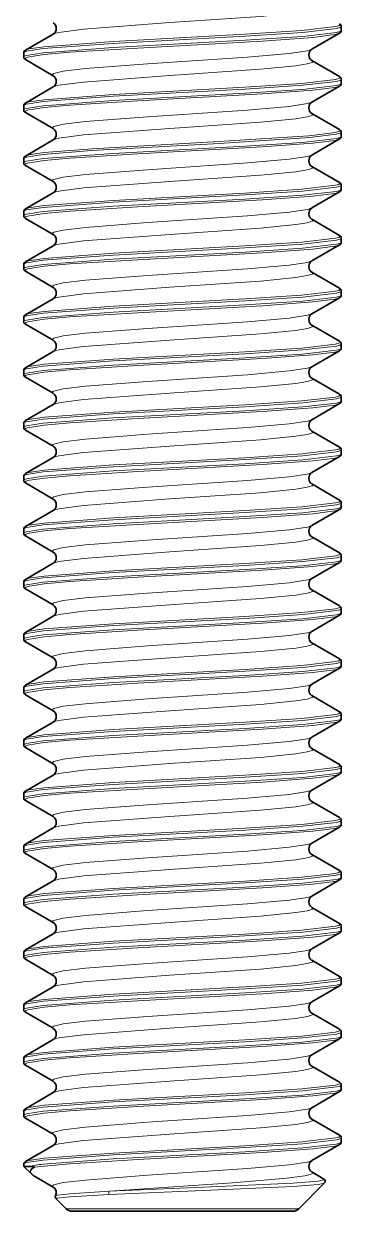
# Model space of a CAD drawing. Extents: x 327 to 941, y 153 to 765.
# Drawn here: x 565 to 568, y 681.17 to 692.39 of the extents above; entities that cross this region are included whole.
import ezdxf

# ---------------------------------------------------------------- set-up
doc = ezdxf.new("R2010")
doc.units = 0

msp = doc.modelspace()

# ---------------------------------------------------------------- linework, layer by layer
at = {"color": 7, "lineweight": 35, "ltscale": 0.007571}
for p, q in [((567.984, 692.302), (567.722, 692.15)), ((567.984, 691.891), (567.722, 692.043)), ((567.984, 691.802), (567.722, 691.65)), ((567.984, 691.391), (567.722, 691.543)), ((567.984, 691.302), (567.722, 691.15)), ((567.984, 690.891), (567.722, 691.043)), ((567.984, 690.802), (567.722, 690.65)), ((565.016, 690.552), (565.278, 690.4)), ((567.984, 690.391), (567.722, 690.543)), ((565.016, 690.052), (565.278, 689.9)), ((567.984, 689.891), (567.722, 690.043)), ((565.016, 689.552), (565.278, 689.4)), ((567.984, 689.391), (567.722, 689.543)), ((565.016, 689.052), (565.278, 688.9)), ((567.984, 688.891), (567.722, 689.043)), ((565.016, 688.552), (565.278, 688.4)), ((567.984, 688.391), (567.722, 688.543)), ((565.016, 688.052), (565.278, 687.9)), ((567.984, 687.891), (567.722, 688.043)), ((565.016, 687.552), (565.278, 687.4)), ((567.984, 687.391), (567.722, 687.543)), ((565.016, 687.052), (565.278, 686.9)), ((567.984, 686.891), (567.722, 687.043)), ((565.016, 686.552), (565.278, 686.4)), ((567.984, 686.391), (567.722, 686.543)), ((565.016, 686.052), (565.278, 685.9)), ((567.984, 685.891), (567.722, 686.043)), ((565.016, 685.552), (565.278, 685.4)), ((567.984, 685.391), (567.722, 685.543)), ((565.016, 685.052), (565.278, 684.9)), ((567.984, 684.891), (567.722, 685.043)), ((565.016, 684.552), (565.278, 684.4)), ((567.984, 684.391), (567.722, 684.543)), ((565.016, 684.052), (565.278, 683.9)), ((567.984, 683.891), (567.722, 684.043)), ((565.016, 683.552), (565.278, 683.4)), ((567.984, 683.391), (567.722, 683.543)), ((565.016, 683.052), (565.278, 682.9)), ((567.984, 682.891), (567.722, 683.043)), ((565.016, 682.552), (565.278, 682.4)), ((567.984, 682.391), (567.722, 682.543)), ((565.016, 682.052), (565.278, 681.9)), ((567.984, 681.891), (567.722, 682.043))]:
    msp.add_line(p, q, dxfattribs=at)
at = {"color": 7, "lineweight": 35, "ltscale": 0.000987244}
for p, q in [((568, 692.326), (568, 692.366)), ((565, 692.076), (565, 692.116)), ((568, 691.826), (568, 691.866)), ((565, 691.576), (565, 691.616)), ((568, 691.326), (568, 691.366)), ((565, 691.076), (565, 691.116)), ((568, 690.826), (568, 690.866)), ((565, 690.576), (565, 690.616))]:
    msp.add_line(p, q, dxfattribs=at)
at = {"color": 7, "lineweight": 35, "ltscale": 0.007572}
for p, q in [((565.016, 692.141), (565.278, 692.293)), ((565.016, 692.052), (565.278, 691.9)), ((565.016, 691.641), (565.278, 691.793)), ((565.016, 691.552), (565.278, 691.4)), ((565.016, 691.141), (565.278, 691.293)), ((565.016, 691.052), (565.278, 690.9)), ((565.016, 690.641), (565.278, 690.793)), ((565.016, 690.141), (565.278, 690.293)), ((565.016, 689.641), (565.278, 689.793)), ((565.016, 689.141), (565.278, 689.293)), ((565.016, 688.641), (565.278, 688.793)), ((565.016, 688.141), (565.278, 688.293)), ((565.016, 687.641), (565.278, 687.793)), ((565.016, 687.141), (565.278, 687.293)), ((565.016, 686.641), (565.278, 686.793)), ((565.016, 686.141), (565.278, 686.293)), ((565.016, 685.641), (565.278, 685.793)), ((565.016, 685.141), (565.278, 685.293)), ((565.016, 684.641), (565.278, 684.793)), ((565.016, 684.141), (565.278, 684.293)), ((565.016, 683.641), (565.278, 683.793)), ((565.016, 683.141), (565.278, 683.293)), ((565.016, 682.641), (565.278, 682.793)), ((565.016, 682.141), (565.278, 682.293)), ((565.016, 681.641), (565.278, 681.793))]:
    msp.add_line(p, q, dxfattribs=at)
at = {"color": 7, "lineweight": 35, "ltscale": 0.00757}
for p, q in [((567.984, 690.302), (567.722, 690.15)), ((567.984, 689.802), (567.722, 689.65)), ((567.984, 689.302), (567.722, 689.15)), ((567.984, 688.802), (567.722, 688.65)), ((567.984, 688.302), (567.722, 688.15)), ((567.984, 687.802), (567.722, 687.65)), ((567.984, 687.302), (567.722, 687.15)), ((567.984, 686.802), (567.722, 686.65)), ((567.984, 686.302), (567.722, 686.15)), ((567.984, 685.802), (567.722, 685.65)), ((567.984, 685.302), (567.722, 685.15)), ((567.984, 684.802), (567.722, 684.65)), ((567.984, 684.302), (567.722, 684.15)), ((567.984, 683.802), (567.722, 683.65)), ((567.984, 683.302), (567.722, 683.15)), ((567.984, 682.802), (567.722, 682.65)), ((567.984, 682.302), (567.722, 682.15)), ((567.984, 681.802), (567.722, 681.65))]:
    msp.add_line(p, q, dxfattribs=at)
at = {"color": 7, "lineweight": 35, "ltscale": 0.000985718}
for p, q in [((568, 690.326), (568, 690.366)), ((565, 690.076), (565, 690.116)), ((568, 689.826), (568, 689.866)), ((565, 689.576), (565, 689.616)), ((568, 689.326), (568, 689.366)), ((565, 689.076), (565, 689.116)), ((568, 688.826), (568, 688.866)), ((565, 688.576), (565, 688.616)), ((568, 688.326), (568, 688.366)), ((565, 688.076), (565, 688.116)), ((568, 687.826), (568, 687.866)), ((565, 687.576), (565, 687.616)), ((568, 687.326), (568, 687.366)), ((565, 687.076), (565, 687.116)), ((568, 686.826), (568, 686.866)), ((565, 686.576), (565, 686.616)), ((568, 686.326), (568, 686.366)), ((565, 686.076), (565, 686.116)), ((568, 685.826), (568, 685.866)), ((565, 685.576), (565, 685.616)), ((568, 685.326), (568, 685.366)), ((565, 685.076), (565, 685.116)), ((568, 684.826), (568, 684.866)), ((565, 684.576), (565, 684.616)), ((568, 684.326), (568, 684.366)), ((565, 684.076), (565, 684.116)), ((568, 683.826), (568, 683.866)), ((565, 683.576), (565, 683.616)), ((568, 683.326), (568, 683.366)), ((565, 683.076), (565, 683.116)), ((568, 682.826), (568, 682.866)), ((565, 682.576), (565, 682.616)), ((568, 682.326), (568, 682.366)), ((565, 682.076), (565, 682.116)), ((568, 681.826), (568, 681.866))]:
    msp.add_line(p, q, dxfattribs=at)
at = {"color": 7, "lineweight": 35, "ltscale": 0.000491333}
msp.add_line((565, 681.596), (565, 681.616), dxfattribs=at)
at = {"color": 7, "lineweight": 35, "ltscale": 0.001141}
msp.add_line((565.046, 681.596), (565, 681.596), dxfattribs=at)
at = {"color": 7, "lineweight": 35, "ltscale": 0.002551}
msp.add_line((565.072, 681.524), (565, 681.596), dxfattribs=at)
at = {"color": 7, "lineweight": 35, "ltscale": 0.000130353}
msp.add_line((565.101, 681.587), (565.097, 681.59), dxfattribs=at)
at = {"color": 7, "lineweight": 13, "ltscale": 0.002306}
msp.add_line((565.193, 681.599), (565.101, 681.587), dxfattribs=at)
at = {"color": 7, "lineweight": 35, "ltscale": 0.00333}
msp.add_line((567.837, 681.476), (567.722, 681.543), dxfattribs=at)
at = {"color": 7, "lineweight": 13, "ltscale": 0.000780697}
msp.add_line((565.102, 681.502), (565.076, 681.521), dxfattribs=at)
at = {"color": 7, "lineweight": 35, "ltscale": 0.005112}
msp.add_line((565.102, 681.502), (565.278, 681.4), dxfattribs=at)
at = {"color": 7, "lineweight": 35, "ltscale": 0.008617}
msp.add_line((567.599, 681.195), (567.843, 681.439), dxfattribs=at)
at = {"color": 7, "lineweight": 13, "ltscale": 0.009292}
msp.add_line((565.807, 681.33), (565.436, 681.309), dxfattribs=at)
at = {"color": 7, "lineweight": 35, "ltscale": 0.003434}
msp.add_line((565.401, 681.195), (565.304, 681.293), dxfattribs=at)
at = {"color": 7, "lineweight": 13, "ltscale": 0.003365}
msp.add_line((565.535, 681.195), (565.401, 681.195), dxfattribs=at)
at = {"color": 7, "lineweight": 13, "ltscale": 0.051595}
msp.add_line((567.599, 681.195), (565.535, 681.195), dxfattribs=at)
at = {"color": 7, "lineweight": 35, "ltscale": 0.003191}
msp.add_line((565.585, 681.172), (565.457, 681.172), dxfattribs=at)
at = {"color": 7, "lineweight": 35, "ltscale": 0.04894}
msp.add_line((567.543, 681.172), (565.585, 681.172), dxfattribs=at)
at = {"color": 7, "lineweight": 13}
for points in [[(565.278, 692.293), (565.291, 692.298), (565.333, 692.309), (565.565, 692.34), (566.38, 692.401), (567.237, 692.46), (567.57, 692.493), (567.679, 692.511), (567.714, 692.521), (567.724, 692.526), (567.728, 692.529), (567.729, 692.531), (567.729, 692.534)], [(568, 692.366), (568, 692.364), (567.999, 692.362), (567.995, 692.359), (567.986, 692.355), (567.955, 692.346), (567.636, 692.309), (567.093, 692.273), (565.845, 692.205), (565.184, 692.156)], [(568, 692.326), (568, 692.324), (567.998, 692.323), (567.995, 692.32), (567.986, 692.316), (567.955, 692.307), (567.635, 692.27), (567.092, 692.234), (565.844, 692.166), (565.184, 692.116)], [(567.99, 692.383), (567.99, 692.381), (567.989, 692.38), (567.985, 692.377), (567.976, 692.372), (567.945, 692.364), (567.628, 692.327), (567.088, 692.291), (565.848, 692.222), (565.192, 692.173)], [(567.984, 692.302), (567.973, 692.297), (567.938, 692.288), (567.732, 692.262), (567.256, 692.227), (566.078, 692.161), (565.436, 692.121), (565.193, 692.099)], [(565.184, 692.156), (565.026, 692.131), (565.005, 692.122), (565.002, 692.119), (565.001, 692.118), (565, 692.116)], [(565.184, 692.116), (565.026, 692.091), (565.005, 692.083), (565.001, 692.08), (565.001, 692.079), (565, 692.076)], [(565.193, 692.099), (565.036, 692.074), (565.015, 692.066), (565.012, 692.063), (565.011, 692.061), (565.01, 692.059)], [(565.192, 692.173), (565.049, 692.152), (565.016, 692.141)], [(565.271, 691.909), (565.272, 691.912), (565.274, 691.915), (565.283, 691.92), (565.374, 691.942), (565.585, 691.967), (566.168, 692.012), (567.113, 692.075), (567.509, 692.11), (567.68, 692.136), (567.722, 692.15)], [(565.278, 691.793), (565.291, 691.798), (565.333, 691.809), (565.565, 691.84), (566.38, 691.901), (567.237, 691.96), (567.57, 691.993), (567.679, 692.011), (567.714, 692.021), (567.724, 692.026), (567.728, 692.029), (567.729, 692.031), (567.729, 692.034)], [(568, 691.866), (568, 691.864), (567.999, 691.862), (567.995, 691.859), (567.986, 691.855), (567.955, 691.846), (567.636, 691.809), (567.093, 691.773), (565.845, 691.705), (565.184, 691.656)], [(567.99, 691.883), (567.99, 691.881), (567.989, 691.88), (567.985, 691.877), (567.976, 691.872), (567.945, 691.864), (567.628, 691.827), (567.088, 691.791), (565.848, 691.722), (565.192, 691.673)], [(568, 691.826), (568, 691.824), (567.998, 691.823), (567.995, 691.82), (567.986, 691.816), (567.955, 691.807), (567.635, 691.77), (567.092, 691.734), (565.844, 691.666), (565.184, 691.616)], [(567.984, 691.802), (567.973, 691.797), (567.938, 691.788), (567.732, 691.762), (567.256, 691.727), (566.078, 691.661), (565.436, 691.621), (565.193, 691.599)], [(565.184, 691.656), (565.026, 691.631), (565.005, 691.622), (565.002, 691.619), (565.001, 691.618), (565, 691.616)], [(565.192, 691.673), (565.049, 691.652), (565.016, 691.641)], [(565.271, 691.409), (565.272, 691.412), (565.274, 691.415), (565.283, 691.42), (565.374, 691.442), (565.585, 691.467), (566.168, 691.512), (567.113, 691.575), (567.509, 691.61), (567.68, 691.636), (567.722, 691.65)], [(565.184, 691.616), (565.026, 691.591), (565.005, 691.583), (565.001, 691.58), (565.001, 691.579), (565, 691.576)], [(565.193, 691.599), (565.036, 691.574), (565.015, 691.566), (565.012, 691.563), (565.011, 691.561), (565.01, 691.559)], [(565.278, 691.293), (565.291, 691.298), (565.333, 691.309), (565.565, 691.34), (566.38, 691.401), (567.237, 691.46), (567.57, 691.493), (567.679, 691.511), (567.714, 691.521), (567.724, 691.526), (567.728, 691.529), (567.729, 691.531), (567.729, 691.534)], [(565.184, 691.156), (565.64, 691.192), (566.845, 691.259), (567.703, 691.315), (567.953, 691.346), (567.985, 691.355), (567.995, 691.359), (567.998, 691.362), (568, 691.364), (568, 691.366)], [(568, 691.326), (568, 691.324), (567.998, 691.323), (567.995, 691.32), (567.986, 691.316), (567.955, 691.307), (567.635, 691.27), (567.092, 691.234), (565.844, 691.166), (565.184, 691.116)], [(565.192, 691.173), (565.645, 691.21), (566.842, 691.277), (567.695, 691.332), (567.943, 691.363), (567.975, 691.372), (567.985, 691.376), (567.988, 691.38), (567.99, 691.381), (567.99, 691.383)], [(567.984, 691.302), (567.973, 691.297), (567.938, 691.288), (567.732, 691.262), (567.256, 691.227), (566.078, 691.161), (565.436, 691.121), (565.193, 691.099)], [(565.184, 691.156), (565.026, 691.131), (565.005, 691.122), (565.002, 691.119), (565, 691.116)], [(565.184, 691.116), (565.026, 691.091), (565.005, 691.083), (565.001, 691.08), (565.001, 691.079), (565, 691.076)], [(565.193, 691.099), (565.036, 691.074), (565.015, 691.066), (565.012, 691.063), (565.011, 691.061), (565.01, 691.059)], [(565.192, 691.173), (565.049, 691.152), (565.016, 691.141)], [(565.271, 690.909), (565.272, 690.912), (565.274, 690.915), (565.283, 690.92), (565.374, 690.942), (565.585, 690.967), (566.168, 691.012), (567.113, 691.075), (567.509, 691.11), (567.68, 691.136), (567.722, 691.15)], [(565.278, 690.793), (565.291, 690.798), (565.333, 690.809), (565.565, 690.84), (566.38, 690.901), (567.237, 690.96), (567.57, 690.993), (567.679, 691.011), (567.714, 691.021), (567.724, 691.026), (567.728, 691.029), (567.729, 691.031), (567.729, 691.034)], [(568, 690.866), (568, 690.864), (567.999, 690.862), (567.995, 690.859), (567.986, 690.855), (567.955, 690.846), (567.636, 690.809), (567.093, 690.773), (565.845, 690.705), (565.184, 690.656)], [(567.99, 690.883), (567.99, 690.881), (567.989, 690.88), (567.985, 690.877), (567.976, 690.872), (567.945, 690.864), (567.628, 690.827), (567.088, 690.791), (565.848, 690.722), (565.192, 690.673)], [(568, 690.826), (568, 690.824), (567.998, 690.823), (567.995, 690.82), (567.986, 690.816), (567.955, 690.807), (567.635, 690.77), (567.092, 690.734), (565.844, 690.666), (565.184, 690.616)], [(567.984, 690.802), (567.973, 690.797), (567.938, 690.788), (567.732, 690.762), (567.256, 690.727), (566.078, 690.661), (565.436, 690.621), (565.193, 690.599)], [(565.184, 690.656), (565.026, 690.631), (565.005, 690.622), (565.002, 690.619), (565.001, 690.618), (565, 690.616)], [(565.184, 690.616), (565.026, 690.591), (565.005, 690.583), (565.001, 690.58), (565.001, 690.579), (565, 690.576)], [(565.192, 690.673), (565.049, 690.652), (565.016, 690.641)], [(565.271, 690.409), (565.272, 690.412), (565.274, 690.415), (565.283, 690.42), (565.374, 690.442), (565.585, 690.467), (566.168, 690.512), (567.113, 690.575), (567.509, 690.61), (567.68, 690.636), (567.722, 690.65)], [(565.193, 690.599), (565.036, 690.574), (565.015, 690.566), (565.012, 690.563), (565.011, 690.561), (565.01, 690.559)], [(565.278, 690.293), (565.291, 690.298), (565.333, 690.309), (565.565, 690.34), (566.38, 690.401), (567.237, 690.46), (567.57, 690.493), (567.679, 690.511), (567.714, 690.521), (567.724, 690.526), (567.728, 690.529), (567.729, 690.531), (567.729, 690.534)], [(568, 690.366), (568, 690.364), (567.999, 690.362), (567.995, 690.359), (567.986, 690.355), (567.955, 690.346), (567.636, 690.309), (567.093, 690.273), (565.845, 690.205), (565.184, 690.156)], [(568, 690.326), (568, 690.324), (567.998, 690.323), (567.995, 690.32), (567.986, 690.316), (567.955, 690.307), (567.635, 690.27), (567.092, 690.234), (565.844, 690.166), (565.184, 690.116)], [(567.99, 690.383), (567.99, 690.381), (567.989, 690.38), (567.985, 690.377), (567.976, 690.372), (567.945, 690.364), (567.628, 690.327), (567.088, 690.291), (565.848, 690.222), (565.192, 690.173)], [(567.984, 690.302), (567.973, 690.297), (567.938, 690.288), (567.732, 690.262), (567.256, 690.227), (566.078, 690.161), (565.436, 690.121), (565.193, 690.099)], [(565.192, 690.173), (565.049, 690.152), (565.016, 690.141)], [(565.184, 690.156), (565.026, 690.131), (565.005, 690.122), (565.002, 690.119), (565.001, 690.118), (565, 690.116)], [(565.184, 690.116), (565.026, 690.091), (565.005, 690.083), (565.001, 690.08), (565.001, 690.079), (565, 690.076)], [(565.193, 690.099), (565.036, 690.074), (565.015, 690.066), (565.012, 690.063), (565.011, 690.061), (565.01, 690.059)], [(565.271, 689.909), (565.272, 689.912), (565.274, 689.915), (565.283, 689.92), (565.374, 689.942), (565.585, 689.967), (566.168, 690.012), (567.113, 690.075), (567.509, 690.11), (567.68, 690.136), (567.722, 690.15)], [(565.278, 689.793), (565.291, 689.798), (565.333, 689.809), (565.565, 689.84), (566.38, 689.901), (567.237, 689.96), (567.57, 689.993), (567.679, 690.011), (567.714, 690.021), (567.724, 690.026), (567.728, 690.029), (567.729, 690.031), (567.729, 690.034)], [(568, 689.866), (568, 689.864), (567.999, 689.862), (567.995, 689.859), (567.986, 689.855), (567.955, 689.846), (567.636, 689.809), (567.093, 689.773), (565.845, 689.705), (565.184, 689.656)], [(567.99, 689.883), (567.99, 689.881), (567.989, 689.88), (567.985, 689.877), (567.976, 689.872), (567.945, 689.864), (567.628, 689.827), (567.088, 689.791), (565.848, 689.722), (565.192, 689.673)], [(568, 689.826), (568, 689.824), (567.998, 689.823), (567.995, 689.82), (567.986, 689.816), (567.955, 689.807), (567.635, 689.77), (567.092, 689.734), (565.844, 689.666), (565.184, 689.616)], [(567.984, 689.802), (567.973, 689.797), (567.938, 689.788), (567.732, 689.762), (567.256, 689.727), (566.078, 689.661), (565.436, 689.621), (565.193, 689.599)], [(565.184, 689.656), (565.026, 689.631), (565.005, 689.622), (565.002, 689.619), (565.001, 689.618), (565, 689.616)], [(565.184, 689.616), (565.026, 689.591), (565.005, 689.583), (565.001, 689.58), (565.001, 689.579), (565, 689.576)], [(565.192, 689.673), (565.049, 689.652), (565.016, 689.641)], [(565.271, 689.409), (565.272, 689.412), (565.274, 689.415), (565.283, 689.42), (565.374, 689.442), (565.585, 689.467), (566.168, 689.512), (567.113, 689.575), (567.509, 689.61), (567.68, 689.636), (567.722, 689.65)], [(565.193, 689.599), (565.036, 689.574), (565.015, 689.566), (565.012, 689.563), (565.011, 689.561), (565.01, 689.559)], [(565.278, 689.293), (565.291, 689.298), (565.333, 689.309), (565.565, 689.34), (566.38, 689.401), (567.237, 689.46), (567.57, 689.493), (567.679, 689.511), (567.714, 689.521), (567.724, 689.526), (567.728, 689.529), (567.729, 689.531), (567.729, 689.534)], [(567.99, 689.383), (567.99, 689.381), (567.989, 689.38), (567.985, 689.377), (567.976, 689.372), (567.945, 689.364), (567.628, 689.327), (567.088, 689.291), (565.848, 689.222), (565.192, 689.173)], [(568, 689.366), (568, 689.364), (567.999, 689.362), (567.995, 689.359), (567.986, 689.355), (567.955, 689.346), (567.636, 689.309), (567.093, 689.273), (565.845, 689.205), (565.184, 689.156)], [(568, 689.326), (568, 689.324), (567.998, 689.323), (567.995, 689.32), (567.986, 689.316), (567.955, 689.307), (567.635, 689.27), (567.092, 689.234), (565.844, 689.166), (565.184, 689.116)], [(567.984, 689.302), (567.973, 689.297), (567.938, 689.288), (567.732, 689.262), (567.256, 689.227), (566.078, 689.161), (565.436, 689.121), (565.193, 689.099)], [(565.192, 689.173), (565.049, 689.152), (565.016, 689.141)], [(565.184, 689.156), (565.026, 689.131), (565.005, 689.122), (565.002, 689.119), (565.001, 689.118), (565, 689.116)], [(565.184, 689.116), (565.026, 689.091), (565.005, 689.083), (565.001, 689.08), (565.001, 689.079), (565, 689.076)], [(565.193, 689.099), (565.036, 689.074), (565.015, 689.066), (565.012, 689.063), (565.011, 689.061), (565.01, 689.059)], [(565.271, 688.909), (565.272, 688.912), (565.274, 688.915), (565.283, 688.92), (565.374, 688.942), (565.585, 688.967), (566.168, 689.012), (567.113, 689.075), (567.509, 689.11), (567.68, 689.136), (567.722, 689.15)], [(565.278, 688.793), (565.291, 688.798), (565.333, 688.809), (565.565, 688.84), (566.38, 688.901), (567.237, 688.96), (567.57, 688.993), (567.679, 689.011), (567.714, 689.021), (567.724, 689.026), (567.728, 689.029), (567.729, 689.031), (567.729, 689.034)], [(568, 688.866), (568, 688.864), (567.999, 688.862), (567.995, 688.859), (567.986, 688.855), (567.955, 688.846), (567.636, 688.809), (567.093, 688.773), (565.845, 688.705), (565.184, 688.656)], [(568, 688.826), (568, 688.824), (567.998, 688.823), (567.995, 688.82), (567.986, 688.816), (567.955, 688.807), (567.635, 688.77), (567.092, 688.734), (565.844, 688.666), (565.184, 688.616)], [(567.99, 688.883), (567.99, 688.881), (567.989, 688.88), (567.985, 688.877), (567.976, 688.872), (567.945, 688.864), (567.628, 688.827), (567.088, 688.791), (565.848, 688.722), (565.192, 688.673)], [(567.984, 688.802), (567.973, 688.797), (567.938, 688.788), (567.732, 688.762), (567.256, 688.727), (566.078, 688.661), (565.436, 688.621), (565.193, 688.599)], [(565.184, 688.656), (565.026, 688.631), (565.005, 688.622), (565.002, 688.619), (565.001, 688.618), (565, 688.616)], [(565.184, 688.616), (565.026, 688.591), (565.005, 688.583), (565.001, 688.58), (565.001, 688.579), (565, 688.576)], [(565.193, 688.599), (565.036, 688.574), (565.015, 688.566), (565.012, 688.563), (565.011, 688.561), (565.01, 688.559)], [(565.192, 688.673), (565.049, 688.652), (565.016, 688.641)], [(565.271, 688.409), (565.272, 688.412), (565.274, 688.415), (565.283, 688.42), (565.374, 688.442), (565.585, 688.467), (566.168, 688.512), (567.113, 688.575), (567.509, 688.61), (567.68, 688.636), (567.722, 688.65)], [(565.278, 688.293), (565.291, 688.298), (565.333, 688.309), (565.565, 688.34), (566.38, 688.401), (567.237, 688.46), (567.57, 688.493), (567.679, 688.511), (567.714, 688.521), (567.724, 688.526), (567.728, 688.529), (567.729, 688.531), (567.729, 688.534)], [(567.99, 688.383), (567.99, 688.381), (567.989, 688.38), (567.985, 688.377), (567.976, 688.372), (567.945, 688.364), (567.628, 688.327), (567.088, 688.291), (565.848, 688.222), (565.192, 688.173)], [(568, 688.366), (568, 688.364), (567.999, 688.362), (567.995, 688.359), (567.986, 688.355), (567.955, 688.346), (567.636, 688.309), (567.093, 688.273), (565.845, 688.205), (565.184, 688.156)], [(568, 688.326), (568, 688.324), (567.998, 688.323), (567.995, 688.32), (567.986, 688.316), (567.955, 688.307), (567.635, 688.27), (567.092, 688.234), (565.844, 688.166), (565.184, 688.116)], [(567.984, 688.302), (567.973, 688.297), (567.938, 688.288), (567.732, 688.262), (567.256, 688.227), (566.078, 688.161), (565.436, 688.121), (565.193, 688.099)], [(565.184, 688.156), (565.026, 688.131), (565.005, 688.122), (565.002, 688.119), (565.001, 688.118), (565, 688.116)], [(565.192, 688.173), (565.049, 688.152), (565.016, 688.141)], [(565.271, 687.909), (565.272, 687.912), (565.274, 687.915), (565.283, 687.92), (565.374, 687.942), (565.585, 687.967), (566.168, 688.012), (567.113, 688.075), (567.509, 688.11), (567.68, 688.136), (567.722, 688.15)], [(565.184, 688.116), (565.026, 688.091), (565.005, 688.083), (565.001, 688.08), (565.001, 688.079), (565, 688.076)], [(565.193, 688.099), (565.036, 688.074), (565.015, 688.066), (565.012, 688.063), (565.011, 688.061), (565.01, 688.059)], [(565.278, 687.793), (565.291, 687.798), (565.333, 687.809), (565.565, 687.84), (566.38, 687.901), (567.237, 687.96), (567.57, 687.993), (567.679, 688.011), (567.714, 688.021), (567.724, 688.026), (567.728, 688.029), (567.729, 688.031), (567.729, 688.034)], [(568, 687.866), (568, 687.864), (567.999, 687.862), (567.995, 687.859), (567.986, 687.855), (567.955, 687.846), (567.636, 687.809), (567.093, 687.773), (565.845, 687.705), (565.184, 687.656)], [(568, 687.826), (568, 687.824), (567.998, 687.823), (567.995, 687.82), (567.986, 687.816), (567.955, 687.807), (567.635, 687.77), (567.092, 687.734), (565.844, 687.666), (565.184, 687.616)], [(567.99, 687.883), (567.99, 687.881), (567.989, 687.88), (567.985, 687.877), (567.976, 687.872), (567.945, 687.864), (567.628, 687.827), (567.088, 687.791), (565.848, 687.722), (565.192, 687.673)], [(567.984, 687.802), (567.973, 687.797), (567.938, 687.788), (567.732, 687.762), (567.256, 687.727), (566.078, 687.661), (565.436, 687.621), (565.193, 687.599)], [(565.184, 687.656), (565.026, 687.631), (565.005, 687.622), (565.002, 687.619), (565.001, 687.618), (565, 687.616)], [(565.184, 687.616), (565.026, 687.591), (565.005, 687.583), (565.001, 687.58), (565.001, 687.579), (565, 687.576)], [(565.193, 687.599), (565.036, 687.574), (565.015, 687.566), (565.012, 687.563), (565.011, 687.561), (565.01, 687.559)], [(565.192, 687.673), (565.049, 687.652), (565.016, 687.641)], [(565.271, 687.409), (565.272, 687.412), (565.274, 687.415), (565.283, 687.42), (565.374, 687.442), (565.585, 687.467), (566.168, 687.512), (567.113, 687.575), (567.509, 687.61), (567.68, 687.636), (567.722, 687.65)], [(565.278, 687.293), (565.291, 687.298), (565.333, 687.309), (565.565, 687.34), (566.38, 687.401), (567.237, 687.46), (567.57, 687.493), (567.679, 687.511), (567.714, 687.521), (567.724, 687.526), (567.728, 687.529), (567.729, 687.531), (567.729, 687.534)], [(568, 687.366), (568, 687.364), (567.999, 687.362), (567.995, 687.359), (567.986, 687.355), (567.955, 687.346), (567.636, 687.309), (567.093, 687.273), (565.845, 687.205), (565.184, 687.156)], [(567.99, 687.383), (567.99, 687.381), (567.989, 687.38), (567.985, 687.377), (567.976, 687.372), (567.945, 687.364), (567.628, 687.327), (567.088, 687.291), (565.848, 687.222), (565.192, 687.173)], [(568, 687.326), (568, 687.324), (567.998, 687.323), (567.995, 687.32), (567.986, 687.316), (567.955, 687.307), (567.635, 687.27), (567.092, 687.234), (565.844, 687.166), (565.184, 687.116)], [(567.984, 687.302), (567.973, 687.297), (567.938, 687.288), (567.732, 687.262), (567.256, 687.227), (566.078, 687.161), (565.436, 687.121), (565.193, 687.099)], [(565.184, 687.156), (565.026, 687.131), (565.005, 687.122), (565.002, 687.119), (565.001, 687.118), (565, 687.116)], [(565.192, 687.173), (565.049, 687.152), (565.016, 687.141)], [(565.271, 686.909), (565.272, 686.912), (565.274, 686.915), (565.283, 686.92), (565.374, 686.942), (565.585, 686.967), (566.168, 687.012), (567.113, 687.075), (567.509, 687.11), (567.68, 687.136), (567.722, 687.15)], [(565.184, 687.116), (565.026, 687.091), (565.005, 687.083), (565.001, 687.08), (565.001, 687.079), (565, 687.076)], [(565.193, 687.099), (565.036, 687.074), (565.015, 687.066), (565.012, 687.063), (565.011, 687.061), (565.01, 687.059)], [(565.278, 686.793), (565.291, 686.798), (565.333, 686.809), (565.565, 686.84), (566.38, 686.901), (567.237, 686.96), (567.57, 686.993), (567.679, 687.011), (567.714, 687.021), (567.724, 687.026), (567.728, 687.029), (567.729, 687.031), (567.729, 687.034)], [(568, 686.866), (568, 686.864), (567.999, 686.862), (567.995, 686.859), (567.986, 686.855), (567.955, 686.846), (567.636, 686.809), (567.093, 686.773), (565.845, 686.705), (565.184, 686.656)], [(568, 686.826), (568, 686.824), (567.998, 686.823), (567.995, 686.82), (567.986, 686.816), (567.955, 686.807), (567.635, 686.77), (567.092, 686.734), (565.844, 686.666), (565.184, 686.616)], [(567.99, 686.883), (567.99, 686.881), (567.989, 686.88), (567.985, 686.877), (567.976, 686.872), (567.945, 686.864), (567.628, 686.827), (567.088, 686.791), (565.848, 686.722), (565.192, 686.673)], [(567.984, 686.802), (567.973, 686.797), (567.938, 686.788), (567.732, 686.762), (567.256, 686.727), (566.078, 686.661), (565.436, 686.621), (565.193, 686.599)], [(565.184, 686.656), (565.026, 686.631), (565.005, 686.622), (565.002, 686.619), (565.001, 686.618), (565, 686.616)], [(565.184, 686.616), (565.026, 686.591), (565.005, 686.583), (565.001, 686.58), (565.001, 686.579), (565, 686.576)], [(565.193, 686.599), (565.036, 686.574), (565.015, 686.566), (565.012, 686.563), (565.011, 686.561), (565.01, 686.559)], [(565.192, 686.673), (565.049, 686.652), (565.016, 686.641)], [(565.271, 686.409), (565.272, 686.412), (565.274, 686.415), (565.283, 686.42), (565.374, 686.442), (565.585, 686.467), (566.168, 686.512), (567.113, 686.575), (567.509, 686.61), (567.68, 686.636), (567.722, 686.65)], [(565.278, 686.293), (565.291, 686.298), (565.333, 686.309), (565.565, 686.34), (566.38, 686.401), (567.237, 686.46), (567.57, 686.493), (567.679, 686.511), (567.714, 686.521), (567.724, 686.526), (567.728, 686.529), (567.729, 686.531), (567.729, 686.534)], [(568, 686.366), (568, 686.364), (567.999, 686.362), (567.995, 686.359), (567.986, 686.355), (567.955, 686.346), (567.636, 686.309), (567.093, 686.273), (565.845, 686.205), (565.184, 686.156)], [(567.99, 686.383), (567.99, 686.381), (567.989, 686.38), (567.985, 686.377), (567.976, 686.372), (567.945, 686.364), (567.628, 686.327), (567.088, 686.291), (565.848, 686.222), (565.192, 686.173)], [(568, 686.326), (568, 686.324), (567.998, 686.323), (567.995, 686.32), (567.986, 686.316), (567.955, 686.307), (567.635, 686.27), (567.092, 686.234), (565.844, 686.166), (565.184, 686.116)], [(567.984, 686.302), (567.973, 686.297), (567.938, 686.288), (567.732, 686.262), (567.256, 686.227), (566.078, 686.161), (565.436, 686.121), (565.193, 686.099)], [(565.184, 686.156), (565.026, 686.131), (565.005, 686.122), (565.002, 686.119), (565.001, 686.118), (565, 686.116)], [(565.192, 686.173), (565.049, 686.152), (565.016, 686.141)], [(565.271, 685.909), (565.272, 685.912), (565.274, 685.915), (565.283, 685.92), (565.374, 685.942), (565.585, 685.967), (566.168, 686.012), (567.113, 686.075), (567.509, 686.11), (567.68, 686.136), (567.722, 686.15)], [(565.184, 686.116), (565.026, 686.091), (565.005, 686.083), (565.001, 686.08), (565.001, 686.079), (565, 686.076)], [(565.193, 686.099), (565.036, 686.074), (565.015, 686.066), (565.012, 686.063), (565.011, 686.061), (565.01, 686.059)], [(565.278, 685.793), (565.291, 685.798), (565.333, 685.809), (565.565, 685.84), (566.38, 685.901), (567.237, 685.96), (567.57, 685.993), (567.679, 686.011), (567.714, 686.021), (567.724, 686.026), (567.728, 686.029), (567.729, 686.031), (567.729, 686.034)], [(568, 685.866), (568, 685.864), (567.999, 685.862), (567.995, 685.859), (567.986, 685.855), (567.955, 685.846), (567.636, 685.809), (567.093, 685.773), (565.845, 685.705), (565.184, 685.656)], [(568, 685.826), (568, 685.824), (567.998, 685.823), (567.995, 685.82), (567.986, 685.816), (567.955, 685.807), (567.635, 685.77), (567.092, 685.734), (565.844, 685.666), (565.184, 685.616)], [(567.99, 685.883), (567.99, 685.881), (567.989, 685.88), (567.985, 685.877), (567.976, 685.872), (567.945, 685.864), (567.628, 685.827), (567.088, 685.791), (565.848, 685.722), (565.192, 685.673)], [(567.984, 685.802), (567.973, 685.797), (567.938, 685.788), (567.732, 685.762), (567.256, 685.727), (566.078, 685.661), (565.436, 685.621), (565.193, 685.599)], [(565.184, 685.656), (565.026, 685.631), (565.005, 685.622), (565.002, 685.619), (565.001, 685.618), (565, 685.616)], [(565.184, 685.616), (565.026, 685.591), (565.005, 685.583), (565.001, 685.58), (565.001, 685.579), (565, 685.576)], [(565.193, 685.599), (565.036, 685.574), (565.015, 685.566), (565.012, 685.563), (565.011, 685.561), (565.01, 685.559)], [(565.192, 685.673), (565.049, 685.652), (565.016, 685.641)], [(565.271, 685.409), (565.272, 685.412), (565.274, 685.415), (565.283, 685.42), (565.374, 685.442), (565.585, 685.467), (566.168, 685.512), (567.113, 685.575), (567.509, 685.61), (567.68, 685.636), (567.722, 685.65)], [(565.278, 685.293), (565.291, 685.298), (565.333, 685.309), (565.565, 685.34), (566.38, 685.401), (567.237, 685.46), (567.57, 685.493), (567.679, 685.511), (567.714, 685.521), (567.724, 685.526), (567.728, 685.529), (567.729, 685.531), (567.729, 685.534)], [(568, 685.366), (568, 685.364), (567.999, 685.362), (567.995, 685.359), (567.986, 685.355), (567.955, 685.346), (567.636, 685.309), (567.093, 685.273), (565.845, 685.205), (565.184, 685.156)], [(567.99, 685.383), (567.99, 685.381), (567.989, 685.38), (567.985, 685.377), (567.976, 685.372), (567.945, 685.364), (567.628, 685.327), (567.088, 685.291), (565.848, 685.222), (565.192, 685.173)], [(568, 685.326), (568, 685.324), (567.998, 685.323), (567.995, 685.32), (567.986, 685.316), (567.955, 685.307), (567.635, 685.27), (567.092, 685.234), (565.844, 685.166), (565.184, 685.116)], [(567.984, 685.302), (567.973, 685.297), (567.938, 685.288), (567.732, 685.262), (567.256, 685.227), (566.078, 685.161), (565.436, 685.121), (565.193, 685.099)], [(565.184, 685.156), (565.026, 685.131), (565.005, 685.122), (565.002, 685.119), (565.001, 685.118), (565, 685.116)], [(565.192, 685.173), (565.049, 685.152), (565.016, 685.141)], [(565.271, 684.909), (565.272, 684.912), (565.274, 684.915), (565.283, 684.92), (565.374, 684.942), (565.585, 684.967), (566.168, 685.012), (567.113, 685.075), (567.509, 685.11), (567.68, 685.136), (567.722, 685.15)], [(565.184, 685.116), (565.026, 685.091), (565.005, 685.083), (565.001, 685.08), (565.001, 685.079), (565, 685.076)], [(565.193, 685.099), (565.036, 685.074), (565.015, 685.066), (565.012, 685.063), (565.011, 685.061), (565.01, 685.059)], [(565.278, 684.793), (565.291, 684.798), (565.333, 684.809), (565.565, 684.84), (566.38, 684.901), (567.237, 684.96), (567.57, 684.993), (567.679, 685.011), (567.714, 685.021), (567.724, 685.026), (567.728, 685.029), (567.729, 685.031), (567.729, 685.034)], [(568, 684.866), (568, 684.864), (567.999, 684.862), (567.995, 684.859), (567.986, 684.855), (567.955, 684.846), (567.636, 684.809), (567.093, 684.773), (565.845, 684.705), (565.184, 684.656)], [(568, 684.826), (568, 684.824), (567.998, 684.823), (567.995, 684.82), (567.986, 684.816), (567.955, 684.807), (567.635, 684.77), (567.092, 684.734), (565.844, 684.666), (565.184, 684.616)], [(567.99, 684.883), (567.99, 684.881), (567.989, 684.88), (567.985, 684.877), (567.976, 684.872), (567.945, 684.864), (567.628, 684.827), (567.088, 684.791), (565.848, 684.722), (565.192, 684.673)], [(567.984, 684.802), (567.973, 684.797), (567.938, 684.788), (567.732, 684.762), (567.256, 684.727), (566.078, 684.661), (565.436, 684.621), (565.193, 684.599)], [(565.192, 684.673), (565.049, 684.652), (565.016, 684.641)], [(565.184, 684.656), (565.026, 684.631), (565.005, 684.622), (565.002, 684.619), (565.001, 684.618), (565, 684.616)], [(565.184, 684.616), (565.026, 684.591), (565.005, 684.583), (565.001, 684.58), (565.001, 684.579), (565, 684.576)], [(565.193, 684.599), (565.036, 684.574), (565.015, 684.566), (565.012, 684.563), (565.011, 684.561), (565.01, 684.559)], [(565.271, 684.409), (565.272, 684.412), (565.274, 684.415), (565.283, 684.42), (565.374, 684.442), (565.585, 684.467), (566.168, 684.512), (567.113, 684.575), (567.509, 684.61), (567.68, 684.636), (567.722, 684.65)], [(565.278, 684.293), (565.291, 684.298), (565.333, 684.309), (565.565, 684.34), (566.38, 684.401), (567.237, 684.46), (567.57, 684.493), (567.679, 684.511), (567.714, 684.521), (567.724, 684.526), (567.728, 684.529), (567.729, 684.531), (567.729, 684.534)], [(568, 684.366), (568, 684.364), (567.999, 684.362), (567.995, 684.359), (567.986, 684.355), (567.955, 684.346), (567.636, 684.309), (567.093, 684.273), (565.845, 684.205), (565.184, 684.156)], [(567.99, 684.383), (567.99, 684.381), (567.989, 684.38), (567.985, 684.377), (567.976, 684.372), (567.945, 684.364), (567.628, 684.327), (567.088, 684.291), (565.848, 684.222), (565.192, 684.173)], [(568, 684.326), (568, 684.324), (567.998, 684.323), (567.995, 684.32), (567.986, 684.316), (567.955, 684.307), (567.635, 684.27), (567.092, 684.234), (565.844, 684.166), (565.184, 684.116)], [(567.984, 684.302), (567.973, 684.297), (567.938, 684.288), (567.732, 684.262), (567.256, 684.227), (566.078, 684.161), (565.436, 684.121), (565.193, 684.099)], [(565.184, 684.156), (565.026, 684.131), (565.005, 684.122), (565.002, 684.119), (565.001, 684.118), (565, 684.116)], [(565.184, 684.116), (565.026, 684.091), (565.005, 684.083), (565.001, 684.08), (565.001, 684.079), (565, 684.076)], [(565.192, 684.173), (565.049, 684.152), (565.016, 684.141)], [(565.271, 683.909), (565.272, 683.912), (565.274, 683.915), (565.283, 683.92), (565.374, 683.942), (565.585, 683.967), (566.168, 684.012), (567.113, 684.075), (567.509, 684.11), (567.68, 684.136), (567.722, 684.15)], [(565.193, 684.099), (565.036, 684.074), (565.015, 684.066), (565.012, 684.063), (565.011, 684.061), (565.01, 684.059)], [(565.278, 683.793), (565.291, 683.798), (565.333, 683.809), (565.565, 683.84), (566.38, 683.901), (567.237, 683.96), (567.57, 683.993), (567.679, 684.011), (567.714, 684.021), (567.724, 684.026), (567.728, 684.029), (567.729, 684.031), (567.729, 684.034)], [(568, 683.866), (568, 683.864), (567.999, 683.862), (567.995, 683.859), (567.986, 683.855), (567.955, 683.846), (567.636, 683.809), (567.093, 683.773), (565.845, 683.705), (565.184, 683.656)], [(568, 683.826), (568, 683.824), (567.998, 683.823), (567.995, 683.82), (567.986, 683.816), (567.955, 683.807), (567.635, 683.77), (567.092, 683.734), (565.844, 683.666), (565.184, 683.616)], [(567.99, 683.883), (567.99, 683.881), (567.989, 683.88), (567.985, 683.877), (567.976, 683.872), (567.945, 683.864), (567.628, 683.827), (567.088, 683.791), (565.848, 683.722), (565.192, 683.673)], [(567.984, 683.802), (567.973, 683.797), (567.938, 683.788), (567.732, 683.762), (567.256, 683.727), (566.078, 683.661), (565.436, 683.621), (565.193, 683.599)], [(565.192, 683.673), (565.049, 683.652), (565.016, 683.641)], [(565.184, 683.656), (565.026, 683.631), (565.005, 683.622), (565.002, 683.619), (565.001, 683.618), (565, 683.616)], [(565.184, 683.616), (565.026, 683.591), (565.005, 683.583), (565.001, 683.58), (565.001, 683.579), (565, 683.576)], [(565.193, 683.599), (565.036, 683.574), (565.015, 683.566), (565.012, 683.563), (565.011, 683.561), (565.01, 683.559)], [(565.271, 683.409), (565.272, 683.412), (565.274, 683.415), (565.283, 683.42), (565.374, 683.442), (565.585, 683.467), (566.168, 683.512), (567.113, 683.575), (567.509, 683.61), (567.68, 683.636), (567.722, 683.65)], [(565.278, 683.293), (565.291, 683.298), (565.333, 683.309), (565.565, 683.34), (566.38, 683.401), (567.237, 683.46), (567.57, 683.493), (567.679, 683.511), (567.714, 683.521), (567.724, 683.526), (567.728, 683.529), (567.729, 683.531), (567.729, 683.534)], [(568, 683.366), (568, 683.364), (567.999, 683.362), (567.995, 683.359), (567.986, 683.355), (567.955, 683.346), (567.636, 683.309), (567.093, 683.273), (565.845, 683.205), (565.184, 683.156)], [(568, 683.326), (568, 683.324), (567.998, 683.323), (567.995, 683.32), (567.986, 683.316), (567.955, 683.307), (567.635, 683.27), (567.092, 683.234), (565.844, 683.166), (565.184, 683.116)], [(567.99, 683.383), (567.99, 683.381), (567.989, 683.38), (567.985, 683.377), (567.976, 683.372), (567.945, 683.364), (567.628, 683.327), (567.088, 683.291), (565.848, 683.222), (565.192, 683.173)], [(567.984, 683.302), (567.973, 683.297), (567.938, 683.288), (567.732, 683.262), (567.256, 683.227), (566.078, 683.161), (565.436, 683.121), (565.193, 683.099)], [(565.184, 683.156), (565.026, 683.131), (565.005, 683.122), (565.002, 683.119), (565.001, 683.118), (565, 683.116)], [(565.184, 683.116), (565.026, 683.091), (565.005, 683.083), (565.001, 683.08), (565.001, 683.079), (565, 683.076)], [(565.192, 683.173), (565.049, 683.152), (565.016, 683.141)], [(565.271, 682.909), (565.272, 682.912), (565.274, 682.915), (565.283, 682.92), (565.374, 682.942), (565.585, 682.967), (566.168, 683.012), (567.113, 683.075), (567.509, 683.11), (567.68, 683.136), (567.722, 683.15)], [(565.193, 683.099), (565.036, 683.074), (565.015, 683.066), (565.012, 683.063), (565.011, 683.061), (565.01, 683.059)], [(565.278, 682.793), (565.291, 682.798), (565.333, 682.809), (565.565, 682.84), (566.38, 682.901), (567.237, 682.96), (567.57, 682.993), (567.679, 683.011), (567.714, 683.021), (567.724, 683.026), (567.728, 683.029), (567.729, 683.031), (567.729, 683.034)], [(567.99, 682.883), (567.99, 682.881), (567.989, 682.88), (567.985, 682.877), (567.976, 682.872), (567.945, 682.864), (567.628, 682.827), (567.088, 682.791), (565.848, 682.722), (565.192, 682.673)], [(568, 682.866), (568, 682.864), (567.999, 682.862), (567.995, 682.859), (567.986, 682.855), (567.955, 682.846), (567.636, 682.809), (567.093, 682.773), (565.845, 682.705), (565.184, 682.656)], [(568, 682.826), (568, 682.824), (567.998, 682.823), (567.995, 682.82), (567.986, 682.816), (567.955, 682.807), (567.635, 682.77), (567.092, 682.734), (565.844, 682.666), (565.184, 682.616)], [(567.984, 682.802), (567.973, 682.797), (567.938, 682.788), (567.732, 682.762), (567.256, 682.727), (566.078, 682.661), (565.436, 682.621), (565.193, 682.599)], [(565.184, 682.656), (565.026, 682.631), (565.005, 682.622), (565.002, 682.619), (565.001, 682.618), (565, 682.616)], [(565.192, 682.673), (565.049, 682.652), (565.016, 682.641)], [(565.184, 682.616), (565.026, 682.591), (565.005, 682.583), (565.001, 682.58), (565.001, 682.579), (565, 682.576)], [(565.193, 682.599), (565.036, 682.574), (565.015, 682.566), (565.012, 682.563), (565.011, 682.561), (565.01, 682.559)], [(565.271, 682.409), (565.272, 682.412), (565.274, 682.415), (565.283, 682.42), (565.374, 682.442), (565.585, 682.467), (566.168, 682.512), (567.113, 682.575), (567.509, 682.61), (567.68, 682.636), (567.722, 682.65)], [(565.278, 682.293), (565.291, 682.298), (565.333, 682.309), (565.565, 682.34), (566.38, 682.401), (567.237, 682.46), (567.57, 682.493), (567.679, 682.511), (567.714, 682.521), (567.724, 682.526), (567.728, 682.529), (567.729, 682.531), (567.729, 682.534)], [(568, 682.366), (568, 682.364), (567.999, 682.362), (567.995, 682.359), (567.986, 682.355), (567.955, 682.346), (567.636, 682.309), (567.093, 682.273), (565.845, 682.205), (565.184, 682.156)], [(568, 682.326), (568, 682.324), (567.998, 682.323), (567.995, 682.32), (567.986, 682.316), (567.955, 682.307), (567.635, 682.27), (567.092, 682.234), (565.844, 682.166), (565.184, 682.116)], [(567.99, 682.383), (567.99, 682.381), (567.989, 682.38), (567.985, 682.377), (567.976, 682.372), (567.945, 682.364), (567.628, 682.327), (567.088, 682.291), (565.848, 682.222), (565.192, 682.173)], [(567.984, 682.302), (567.973, 682.297), (567.938, 682.288), (567.732, 682.262), (567.256, 682.227), (566.078, 682.161), (565.436, 682.121), (565.193, 682.099)], [(565.184, 682.156), (565.026, 682.131), (565.005, 682.122), (565.002, 682.119), (565.001, 682.118), (565, 682.116)], [(565.184, 682.116), (565.026, 682.091), (565.005, 682.083), (565.001, 682.08), (565.001, 682.079), (565, 682.076)], [(565.193, 682.099), (565.036, 682.074), (565.015, 682.066), (565.012, 682.063), (565.011, 682.061), (565.01, 682.059)], [(565.192, 682.173), (565.049, 682.152), (565.016, 682.141)], [(565.271, 681.909), (565.272, 681.912), (565.274, 681.915), (565.283, 681.92), (565.374, 681.942), (565.585, 681.967), (566.168, 682.012), (567.113, 682.075), (567.509, 682.11), (567.68, 682.136), (567.722, 682.15)], [(565.278, 681.793), (565.291, 681.798), (565.333, 681.809), (565.565, 681.84), (566.38, 681.901), (567.237, 681.96), (567.57, 681.993), (567.679, 682.011), (567.714, 682.021), (567.724, 682.026), (567.728, 682.029), (567.729, 682.031), (567.729, 682.034)], [(568, 681.866), (568, 681.864), (567.999, 681.862), (567.995, 681.859), (567.986, 681.855), (567.955, 681.846), (567.636, 681.809), (567.093, 681.773), (565.845, 681.705), (565.184, 681.656)], [(567.99, 681.883), (567.99, 681.881), (567.989, 681.88), (567.985, 681.877), (567.976, 681.872), (567.945, 681.864), (567.628, 681.827), (567.088, 681.791), (565.848, 681.722), (565.192, 681.673)], [(568, 681.826), (568, 681.824), (567.998, 681.823), (567.995, 681.82), (567.986, 681.816), (567.955, 681.807), (567.635, 681.77), (567.092, 681.734), (565.844, 681.666), (565.184, 681.616)], [(567.984, 681.802), (567.973, 681.797), (567.938, 681.788), (567.732, 681.762), (567.256, 681.727), (566.078, 681.661), (565.436, 681.621), (565.193, 681.599)], [(565.184, 681.656), (565.026, 681.631), (565.005, 681.622), (565.002, 681.619), (565.001, 681.618), (565, 681.616)], [(565.192, 681.673), (565.049, 681.652), (565.016, 681.641)], [(565.271, 681.409), (565.272, 681.412), (565.274, 681.415), (565.283, 681.42), (565.374, 681.442), (565.585, 681.467), (566.168, 681.512), (567.113, 681.575), (567.509, 681.61), (567.68, 681.636), (567.722, 681.65)], [(565.072, 681.524), (565.062, 681.539), (565.06, 681.546), (565.063, 681.561), (565.07, 681.571), (565.097, 681.59)], [(565.076, 681.521), (565.066, 681.536), (565.064, 681.543), (565.067, 681.558), (565.075, 681.568), (565.101, 681.587)], [(565.809, 681.361), (566.972, 681.44), (567.486, 681.483), (567.656, 681.506), (567.707, 681.519), (567.723, 681.525), (567.727, 681.529), (567.729, 681.532), (567.729, 681.534)], [(565.807, 681.33), (566.699, 681.368), (567.546, 681.406), (567.786, 681.426), (567.838, 681.436), (567.842, 681.438), (567.843, 681.439)], [(565.809, 681.361), (566.697, 681.399), (567.542, 681.438), (567.781, 681.457), (567.834, 681.468), (567.839, 681.471)], [(565.435, 681.336), (565.317, 681.323), (565.302, 681.319), (565.3, 681.317)], [(565.436, 681.309), (565.316, 681.297), (565.307, 681.295), (565.304, 681.294), (565.304, 681.293)]]:
    msp.add_lwpolyline(points, dxfattribs=at)
at = {"color": 7, "lineweight": 35}
for centre, radius, start, end in [((565.244, 692.347), 0.0632, 359.082, 56.4745), ((565.244, 692.345), 0.0632, 303.5255, 0.918), ((567.971, 692.364), 0.0291, 3.4184, 64.5658), ((567.971, 692.328), 0.0291, 295.4728, 356.5906), ((565.029, 692.114), 0.0291, 115.4342, 176.5816), ((565.029, 692.078), 0.0291, 183.4094, 244.5272), ((567.757, 692.097), 0.0632, 123.5256, 180.918), ((567.757, 692.095), 0.0632, 179.082, 236.4744), ((565.244, 691.847), 0.0632, 359.082, 56.4745), ((567.971, 691.864), 0.0291, 3.4184, 64.5658), ((565.244, 691.845), 0.0632, 303.5256, 0.918), ((567.971, 691.828), 0.0291, 295.4728, 356.5906), ((565.029, 691.614), 0.0291, 115.4342, 176.5816), ((567.757, 691.597), 0.0632, 123.5255, 180.918), ((565.029, 691.578), 0.0291, 183.4094, 244.5272), ((567.757, 691.595), 0.0632, 179.082, 236.4745), ((565.244, 691.347), 0.0632, 359.082, 56.4744), ((565.244, 691.345), 0.0632, 303.5255, 0.918), ((567.971, 691.364), 0.0291, 3.4184, 64.5658), ((567.971, 691.328), 0.0291, 295.4733, 356.59), ((565.029, 691.114), 0.0291, 115.4714, 176.5883), ((565.029, 691.078), 0.0291, 183.4094, 244.5272), ((567.757, 691.097), 0.0632, 123.5255, 180.918), ((567.757, 691.095), 0.0632, 179.082, 236.4744), ((565.244, 690.847), 0.0632, 359.082, 56.4745), ((565.244, 690.845), 0.0632, 303.5255, 0.918), ((567.971, 690.864), 0.0291, 3.4173, 64.5545), ((567.971, 690.828), 0.0291, 295.4728, 356.5906), ((565.029, 690.614), 0.0291, 115.4342, 176.5816), ((567.757, 690.597), 0.0632, 123.5256, 180.918), ((565.029, 690.578), 0.0291, 183.4094, 244.5272), ((567.757, 690.595), 0.0632, 179.082, 236.4744), ((565.244, 690.347), 0.0632, 359.082, 56.4744), ((565.244, 690.345), 0.0632, 303.5255, 0.918), ((567.971, 690.364), 0.0291, 3.4184, 64.5658), ((567.971, 690.328), 0.0291, 295.4728, 356.5906), ((565.029, 690.114), 0.0291, 115.4342, 176.5816), ((565.029, 690.078), 0.0291, 183.4094, 244.5272), ((567.757, 690.097), 0.0632, 123.5256, 180.918), ((567.757, 690.095), 0.0632, 179.082, 236.4745), ((565.244, 689.847), 0.0632, 359.082, 56.4745), ((565.244, 689.845), 0.0632, 303.5255, 0.918), ((567.971, 689.864), 0.0291, 3.4184, 64.5658), ((567.971, 689.828), 0.0291, 295.4728, 356.5906), ((565.029, 689.614), 0.0291, 115.4342, 176.5816), ((567.757, 689.597), 0.0632, 123.5255, 180.918), ((565.029, 689.578), 0.0291, 183.4094, 244.5272), ((567.757, 689.595), 0.0632, 179.082, 236.4744), ((565.244, 689.347), 0.0632, 359.082, 56.4744), ((567.971, 689.364), 0.0291, 3.4184, 64.5658), ((565.244, 689.345), 0.0632, 303.5255, 0.918), ((567.971, 689.328), 0.0291, 295.4728, 356.5906), ((565.029, 689.114), 0.0291, 115.4342, 176.5816), ((565.029, 689.078), 0.0291, 183.4094, 244.5272), ((567.757, 689.097), 0.0632, 123.5255, 180.918), ((567.757, 689.095), 0.0632, 179.082, 236.4744), ((565.244, 688.847), 0.0632, 359.082, 56.4745), ((565.244, 688.845), 0.0632, 303.5256, 0.918), ((567.971, 688.864), 0.0291, 3.4184, 64.5658), ((567.971, 688.828), 0.0291, 295.4728, 356.5906), ((565.029, 688.614), 0.0291, 115.4342, 176.5816), ((567.757, 688.597), 0.0632, 123.5255, 180.918), ((567.757, 688.595), 0.0632, 179.082, 236.4745), ((565.029, 688.578), 0.0291, 183.4094, 244.5272), ((565.244, 688.347), 0.0632, 359.082, 56.4744), ((567.971, 688.364), 0.0291, 3.4184, 64.5658), ((565.244, 688.345), 0.0632, 303.5256, 0.918), ((567.971, 688.328), 0.0291, 295.4728, 356.5906), ((567.757, 688.097), 0.0632, 123.5256, 180.918), ((565.029, 688.114), 0.0291, 115.4342, 176.5816), ((565.029, 688.078), 0.0291, 183.4094, 244.5272), ((567.757, 688.095), 0.0632, 179.082, 236.4745), ((565.244, 687.847), 0.0632, 359.082, 56.4745), ((565.244, 687.845), 0.0632, 303.5255, 0.918), ((567.971, 687.864), 0.0291, 3.4184, 64.5658), ((567.971, 687.828), 0.0291, 295.4728, 356.5906), ((565.029, 687.614), 0.0291, 115.4342, 176.5816), ((567.757, 687.597), 0.0632, 123.5255, 180.918), ((567.757, 687.595), 0.0632, 179.082, 236.4745), ((565.029, 687.578), 0.0291, 183.4094, 244.5272), ((565.244, 687.347), 0.0632, 359.082, 56.4745), ((567.971, 687.364), 0.0291, 3.4184, 64.5658), ((565.244, 687.345), 0.0632, 303.5255, 0.918), ((567.971, 687.328), 0.0291, 295.4728, 356.5906), ((565.029, 687.114), 0.0291, 115.4342, 176.5816), ((567.757, 687.097), 0.0632, 123.5255, 180.918), ((565.029, 687.078), 0.0291, 183.4094, 244.5272), ((567.757, 687.095), 0.0632, 179.082, 236.4744), ((565.244, 686.847), 0.0632, 359.082, 56.4744), ((565.244, 686.845), 0.0632, 303.5255, 0.918), ((567.971, 686.864), 0.0291, 3.4184, 64.5658), ((567.971, 686.828), 0.0291, 295.4728, 356.5906), ((565.029, 686.614), 0.0291, 115.4342, 176.5816), ((567.757, 686.597), 0.0632, 123.5256, 180.918), ((567.757, 686.595), 0.0632, 179.082, 236.4744), ((565.029, 686.578), 0.0291, 183.4094, 244.5272), ((565.244, 686.347), 0.0632, 359.082, 56.4744), ((567.971, 686.364), 0.0291, 3.4184, 64.5658), ((565.244, 686.345), 0.0632, 303.5256, 0.918), ((567.971, 686.328), 0.0291, 295.4728, 356.5906), ((565.029, 686.114), 0.0291, 115.4342, 176.5816), ((567.757, 686.097), 0.0632, 123.5256, 180.918), ((565.029, 686.078), 0.0291, 183.4094, 244.5272), ((567.757, 686.095), 0.0632, 179.082, 236.4744), ((565.244, 685.847), 0.0632, 359.082, 56.4745), ((565.244, 685.845), 0.0632, 303.5256, 0.918), ((567.971, 685.864), 0.0291, 3.4184, 64.5658), ((567.971, 685.828), 0.0291, 295.4728, 356.5906), ((565.029, 685.614), 0.0291, 115.4342, 176.5816), ((565.029, 685.578), 0.0291, 183.4094, 244.5272), ((567.757, 685.597), 0.0632, 123.5256, 180.918), ((567.757, 685.595), 0.0632, 179.082, 236.4744), ((565.244, 685.347), 0.0632, 359.082, 56.4744), ((565.244, 685.345), 0.0632, 303.5255, 0.918), ((567.971, 685.364), 0.0291, 3.4184, 64.5658), ((567.971, 685.328), 0.0291, 295.4728, 356.5906), ((565.029, 685.114), 0.0291, 115.4342, 176.5816), ((567.757, 685.097), 0.0632, 123.5256, 180.918), ((565.029, 685.078), 0.0291, 183.4094, 244.5272), ((567.757, 685.095), 0.0632, 179.082, 236.4745), ((565.244, 684.847), 0.0632, 359.082, 56.4745), ((565.244, 684.845), 0.0632, 303.5255, 0.918), ((567.971, 684.864), 0.0291, 3.4184, 64.5658), ((567.971, 684.828), 0.0291, 295.4728, 356.5906), ((565.029, 684.614), 0.0291, 115.4342, 176.5816), ((565.029, 684.578), 0.0291, 183.4094, 244.5272), ((567.757, 684.597), 0.0632, 123.5255, 180.918), ((567.757, 684.595), 0.0632, 179.082, 236.4744), ((565.244, 684.347), 0.0632, 359.082, 56.4744), ((565.244, 684.345), 0.0632, 303.5256, 0.918), ((567.971, 684.364), 0.0291, 3.4184, 64.5658), ((567.971, 684.328), 0.0291, 295.4728, 356.5906), ((565.029, 684.114), 0.0291, 115.4342, 176.5816), ((567.757, 684.097), 0.0632, 123.5255, 180.918), ((565.029, 684.078), 0.0291, 183.4094, 244.5272), ((567.757, 684.095), 0.0632, 179.082, 236.4744), ((565.244, 683.847), 0.0632, 359.082, 56.4744), ((567.971, 683.864), 0.0291, 3.4184, 64.5658), ((565.244, 683.845), 0.0632, 303.5256, 0.918), ((567.971, 683.828), 0.0291, 295.4728, 356.5906), ((565.029, 683.614), 0.0291, 115.4342, 176.5816), ((565.029, 683.578), 0.0291, 183.4094, 244.5272), ((567.757, 683.597), 0.0632, 123.5255, 180.918), ((567.757, 683.595), 0.0632, 179.082, 236.4744), ((565.244, 683.347), 0.0632, 359.082, 56.4744), ((565.244, 683.345), 0.0632, 303.5255, 0.918), ((567.971, 683.364), 0.0291, 3.4184, 64.5658), ((567.971, 683.328), 0.0291, 295.4728, 356.5906), ((565.029, 683.114), 0.0291, 115.4342, 176.5816), ((567.757, 683.097), 0.0632, 123.5255, 180.918), ((565.029, 683.078), 0.0291, 183.4094, 244.5272), ((567.757, 683.095), 0.0632, 179.082, 236.4744), ((565.244, 682.847), 0.0632, 359.082, 56.4744), ((567.971, 682.864), 0.0291, 3.4184, 64.5658), ((565.244, 682.845), 0.0632, 303.5256, 0.918), ((567.971, 682.828), 0.0291, 295.4728, 356.5906), ((565.029, 682.614), 0.0291, 115.4342, 176.5816), ((565.029, 682.578), 0.0291, 183.4094, 244.5272), ((567.757, 682.597), 0.0632, 123.5256, 180.918), ((567.757, 682.595), 0.0632, 179.082, 236.4745), ((565.244, 682.347), 0.0632, 359.082, 56.4744), ((565.244, 682.345), 0.0632, 303.5256, 0.918), ((567.971, 682.364), 0.0291, 3.4184, 64.5658), ((567.971, 682.328), 0.0291, 295.4728, 356.5906), ((565.029, 682.114), 0.0291, 115.4342, 176.5816), ((567.757, 682.097), 0.0632, 123.5256, 180.918), ((567.757, 682.095), 0.0632, 179.082, 236.4745), ((565.029, 682.078), 0.0291, 183.4094, 244.5272), ((565.244, 681.847), 0.0632, 359.082, 56.4744), ((567.971, 681.864), 0.0291, 3.4184, 64.5658), ((565.244, 681.845), 0.0632, 303.5256, 0.918), ((567.971, 681.828), 0.0291, 295.4733, 356.59), ((567.757, 681.597), 0.0632, 123.5256, 180.918), ((565.029, 681.614), 0.0291, 115.4342, 176.5816), ((565.057, 681.454), 0.142, 73.6149, 94.617), ((567.757, 681.595), 0.0632, 179.082, 236.4744), ((565.171, 681.629), 0.144, 226.5076, 241.0188), ((567.827, 681.455), 0.0228, 315.3247, 63.6614), ((565.244, 681.347), 0.0632, 359.0844, 56.4498), ((565.318, 681.307), 0.0208, 153.6052, 225.1044), ((565.24, 681.346), 0.0665, 333.4892, 0.0067), ((565.457, 681.252), 0.08, 225.0045, 269.9955), ((567.543, 681.252), 0.08, 270.0045, 314.9955)]:
    msp.add_arc(centre, radius, start, end, dxfattribs=at)
at = {"color": 7, "lineweight": 13}
for centre, radius, start, end in [((567.98, 692.381), 0.0103, 13.7438, 70.2206), ((565.02, 692.062), 0.0102, 193.6994, 250.1576), ((567.718, 692.031), 0.0124, 13.658, 70.0842), ((565.283, 691.912), 0.0124, 193.658, 250.0842), ((567.98, 691.881), 0.0103, 13.7438, 70.2206), ((565.02, 691.562), 0.0102, 193.6994, 250.1576), ((567.718, 691.531), 0.0124, 13.658, 70.0842), ((565.283, 691.412), 0.0124, 193.658, 250.0842), ((567.98, 691.381), 0.0103, 13.7438, 70.2206), ((565.02, 691.076), 0.02, 180.0156, 240.0961), ((565.02, 691.062), 0.0102, 193.6994, 250.1576), ((567.718, 691.031), 0.0124, 13.658, 70.0842), ((565.283, 690.912), 0.0124, 193.658, 250.0842), ((567.98, 690.881), 0.0103, 13.735, 70.2046), ((567.98, 690.866), 0.02, 0.0156, 60.0961), ((565.02, 690.562), 0.0102, 193.6994, 250.1576), ((567.718, 690.531), 0.0124, 13.658, 70.0842), ((565.283, 690.412), 0.0124, 193.658, 250.0842), ((567.98, 690.381), 0.0103, 13.7438, 70.2206), ((565.02, 690.062), 0.0102, 193.6994, 250.1576), ((567.718, 690.031), 0.0124, 13.658, 70.0842), ((565.283, 689.912), 0.0124, 193.658, 250.0842), ((567.98, 689.881), 0.0103, 13.7438, 70.2206), ((565.02, 689.562), 0.0102, 193.6994, 250.1576), ((567.718, 689.531), 0.0124, 13.658, 70.0842), ((565.283, 689.412), 0.0124, 193.658, 250.0842), ((567.98, 689.381), 0.0103, 13.7438, 70.2206), ((565.02, 689.062), 0.0102, 193.6994, 250.1576), ((567.718, 689.031), 0.0124, 13.658, 70.0842), ((565.283, 688.912), 0.0124, 193.658, 250.0842), ((567.98, 688.881), 0.0103, 13.7438, 70.2206), ((565.02, 688.562), 0.0102, 193.6994, 250.1576), ((567.718, 688.531), 0.0124, 13.658, 70.0842), ((565.283, 688.412), 0.0124, 193.658, 250.0842), ((567.98, 688.381), 0.0103, 13.7438, 70.2206), ((565.02, 688.062), 0.0102, 193.6994, 250.1576), ((567.718, 688.031), 0.0124, 13.658, 70.0842), ((565.283, 687.912), 0.0124, 193.658, 250.0842), ((567.98, 687.881), 0.0103, 13.7438, 70.2206), ((565.02, 687.562), 0.0102, 193.6994, 250.1576), ((567.718, 687.531), 0.0124, 13.658, 70.0842), ((565.283, 687.412), 0.0124, 193.658, 250.0842), ((567.98, 687.381), 0.0103, 13.7438, 70.2206), ((565.02, 687.062), 0.0102, 193.6994, 250.1576), ((567.718, 687.031), 0.0124, 13.658, 70.0842), ((565.283, 686.912), 0.0124, 193.658, 250.0842), ((567.98, 686.881), 0.0103, 13.7438, 70.2206), ((565.02, 686.562), 0.0102, 193.6994, 250.1576), ((567.718, 686.531), 0.0124, 13.658, 70.0842), ((565.283, 686.412), 0.0124, 193.658, 250.0842), ((567.98, 686.381), 0.0103, 13.7438, 70.2206), ((565.02, 686.062), 0.0102, 193.6994, 250.1576), ((567.718, 686.031), 0.0124, 13.658, 70.0842), ((565.283, 685.912), 0.0124, 193.658, 250.0842), ((567.98, 685.881), 0.0103, 13.7438, 70.2206), ((565.02, 685.562), 0.0102, 193.6994, 250.1576), ((567.718, 685.531), 0.0124, 13.658, 70.0842), ((565.283, 685.412), 0.0124, 193.658, 250.0842), ((567.98, 685.381), 0.0103, 13.7438, 70.2206), ((565.02, 685.062), 0.0102, 193.6994, 250.1576), ((567.718, 685.031), 0.0124, 13.658, 70.0842), ((565.283, 684.912), 0.0124, 193.658, 250.0842), ((567.98, 684.881), 0.0103, 13.7438, 70.2206), ((565.02, 684.562), 0.0102, 193.6994, 250.1576), ((567.718, 684.531), 0.0124, 13.658, 70.0842), ((565.283, 684.412), 0.0124, 193.658, 250.0842), ((567.98, 684.381), 0.0103, 13.7438, 70.2206), ((565.02, 684.062), 0.0102, 193.6994, 250.1576), ((567.718, 684.031), 0.0124, 13.658, 70.0842), ((565.283, 683.912), 0.0124, 193.658, 250.0842), ((567.98, 683.881), 0.0103, 13.7438, 70.2206), ((565.02, 683.562), 0.0102, 193.6994, 250.1576), ((567.718, 683.531), 0.0124, 13.658, 70.0842), ((565.283, 683.412), 0.0124, 193.658, 250.0842), ((567.98, 683.381), 0.0103, 13.7438, 70.2206), ((565.02, 683.062), 0.0102, 193.6994, 250.1576), ((567.718, 683.031), 0.0124, 13.658, 70.0842), ((565.283, 682.912), 0.0124, 193.658, 250.0842), ((567.98, 682.881), 0.0103, 13.7438, 70.2206), ((565.02, 682.562), 0.0102, 193.6994, 250.1576), ((567.718, 682.531), 0.0124, 13.658, 70.0842), ((565.283, 682.412), 0.0124, 193.658, 250.0842), ((567.98, 682.381), 0.0103, 13.7438, 70.2206), ((565.02, 682.062), 0.0102, 193.6994, 250.1576), ((567.718, 682.031), 0.0124, 13.658, 70.0842), ((565.283, 681.912), 0.0124, 193.658, 250.0842), ((567.98, 681.881), 0.0103, 13.7438, 70.2206), ((565.328, 680.128), 1.495, 95.5201, 100.8662), ((567.718, 681.531), 0.0124, 13.658, 70.0842), ((567.837, 681.473), 0.00308, 318.9115, 83.1715), ((565.283, 681.412), 0.0124, 193.6903, 250.1302), ((566.575, 666.76), 14.621, 93.0067, 94.4726), ((565.832, 681.345), 0.0291, 145.1127, 210.7836)]:
    msp.add_arc(centre, radius, start, end, dxfattribs=at)

doc.saveas('drawing.dxf')
